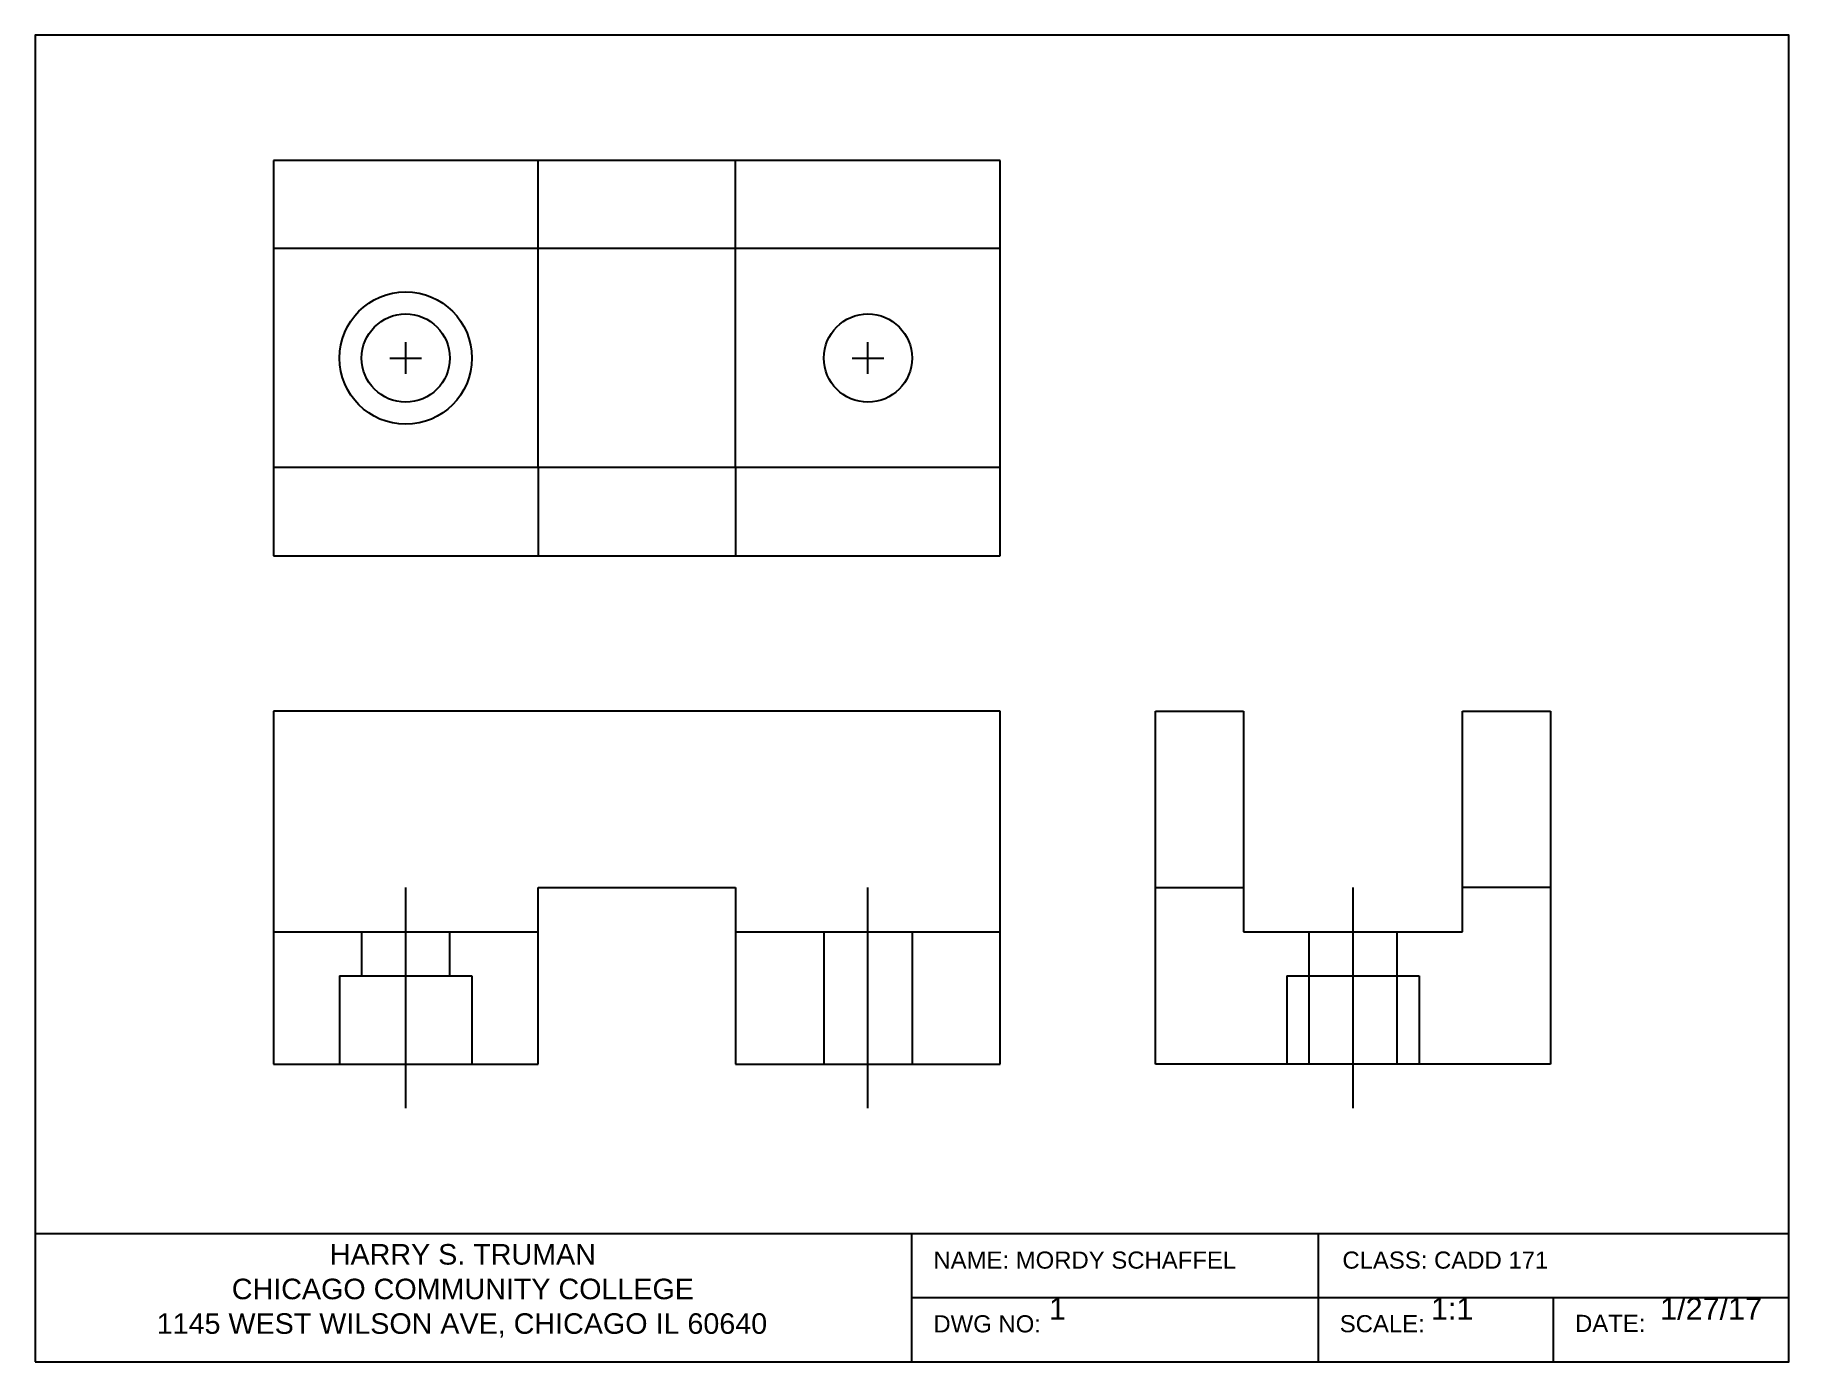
# Paper-space layout 'Layout1' of a CAD drawing. Header units: inches. Extents: x 0.08 to 10.02, y 0.25 to 7.77.
# The model-space entities are those that its viewports show. They can reach past a viewport. Long polylines and large blocks are cut down to what shows.
import ezdxf

# ---------------------------------------------------------------- set-up
doc = ezdxf.new("R2010")
doc.units = ezdxf.units.IN
doc.header["$MEASUREMENT"] = 0
doc.layers.add('Layer1', color=120, linetype='Continuous')
doc.styles.get("Standard").update_dxf_attribs({"font": 'arial.ttf'})

# ---------------------------------------------------------------- blocks, each defined once
blk = doc.blocks.new('template 171')
for p, q in [((0, 0.7275), (9.9425, 0.7275)), ((4.9712, 0), (4.9712, 0.7275)), ((7.275, 0), (7.275, 0.7275)), ((9.9425, 0.3637), (4.9712, 0.3637)), ((8.6087, 0), (8.6087, 0.3637))]:
    blk.add_line(p, q)
blk.add_lwpolyline([(0, 0), (9.9425, 0), (9.9425, 7.5175), (0, 7.5175)], close=True)
for s, height, p in [('HARRY S. TRUMAN', 0.1164, (1.6708, 0.5512)), ('NAME: MORDY SCHAFFEL                CLASS: CADD 171', 0.097, (5.0925, 0.5284)), ('CHICAGO COMMUNITY COLLEGE', 0.1164, (1.1153, 0.3551)), ('1145 WEST WILSON AVE, CHICAGO IL 60640', 0.1164, (0.6894, 0.1591)), ('DWG NO:', 0.097, (5.0925, 0.1672)), ('SCALE:', 0.097, (7.3962, 0.1681)), ('DATE: ', 0.097, (8.73, 0.1697))]:
    blk.add_text(s, height=height).set_placement(p)

msp = doc.modelspace()

# ---------------------------------------------------------------- linework, layer by layer
for p, q in [((4.12, 5.12), (0, 5.12)), ((0, 5.12), (0, 2.88)), ((4.12, 2.88), (4.12, 5.12)), ((4.12, 4.62), (0, 4.62)), ((1.5, 3.38), (1.5, 4.62)), ((2.62, 3.38), (2.62, 4.62)), ((4.12, 3.38), (0, 3.38)), ((0, 2.88), (4.12, 2.88)), ((4.12, 2), (0, 2)), ((0, 2), (0, 0)), ((4.12, 0), (4.12, 2)), ((5, 0), (5, 2)), ((5, 2), (5.5, 2)), ((5.5, 2), (5.5, 0.75)), ((6.74, 0.75), (6.74, 2)), ((6.74, 2), (7.24, 2)), ((7.24, 2), (7.24, 0)), ((1.5, 0), (1.5, 1)), ((1.5, 1), (2.62, 1)), ((2.62, 1), (2.62, 0)), ((5.5, 0.75), (6.74, 0.75)), ((0, 0), (1.5, 0)), ((2.62, 0), (4.12, 0)), ((7.24, 0), (5, 0))]:
    msp.add_line(p, q)
for centre in [(0.75, 4), (3.37, 4)]:
    msp.add_circle(centre, 0.25)
at = {"layer": 'Layer1'}
for p, q in [((1.5, 4.62), (1.5, 5.12)), ((2.62, 4.62), (2.62, 5.12)), ((0.75, 3.91), (0.75, 4.09)), ((3.37, 3.91), (3.37, 4.09)), ((0.66, 4), (0.84, 4)), ((3.28, 4), (3.46, 4)), ((1.5, 3.38), (1.5, 2.88)), ((2.62, 3.38), (2.62, 2.88)), ((0.75, -0.25), (0.75, 1)), ((3.37, -0.25), (3.37, 1)), ((5, 1), (5.5, 1)), ((6.12, -0.25), (6.12, 1)), ((7.24, 1), (6.74, 1)), ((0, 0.75), (1.5, 0.75)), ((0.5, 0.75), (0.5, 0.5)), ((1, 0.5), (1, 0.75)), ((2.62, 0.75), (4.12, 0.75)), ((3.12, 0.75), (3.12, 0)), ((3.62, 0.75), (3.62, 0)), ((5.87, 0.75), (5.87, 0)), ((6.37, 0), (6.37, 0.75)), ((0.375, 0.5), (1.125, 0.5)), ((0.375, 0.5), (0.375, 0)), ((1.125, 0.5), (1.125, 0)), ((5.745, 0.5), (6.495, 0.5)), ((5.745, 0.5), (5.745, 0)), ((6.495, 0.5), (6.495, 0))]:
    msp.add_line(p, q, dxfattribs=at)
msp.add_circle((0.75, 4), 0.375, dxfattribs=at)

psp = doc.layouts.get("Layout1")

# ---------------------------------------------------------------- block references
psp.add_blockref('template 171', (0.0776, 0.2508))

# ---------------------------------------------------------------- texts
at = {"insert": (5.0489, 0.6145), "char_height": 0.2, "attachment_point": 1}
psp.add_mtext_dynamic_manual_height_columns('          {\\H0.62x;1                                           1:1                      1/27/17}', width=4.97125, gutter_width=1, heights=[0], dxfattribs=at)

# ---------------------------------------------------------------- viewports
at = {"layer": '0', "view_target_point": (3.62, 2.435)}
psp.add_viewport(center=(5.0489, 4.3733), size=(9.9425, 6.79), view_center_point=(0, 0), view_height=6.79, dxfattribs=at)

doc.saveas('drawing.dxf')
